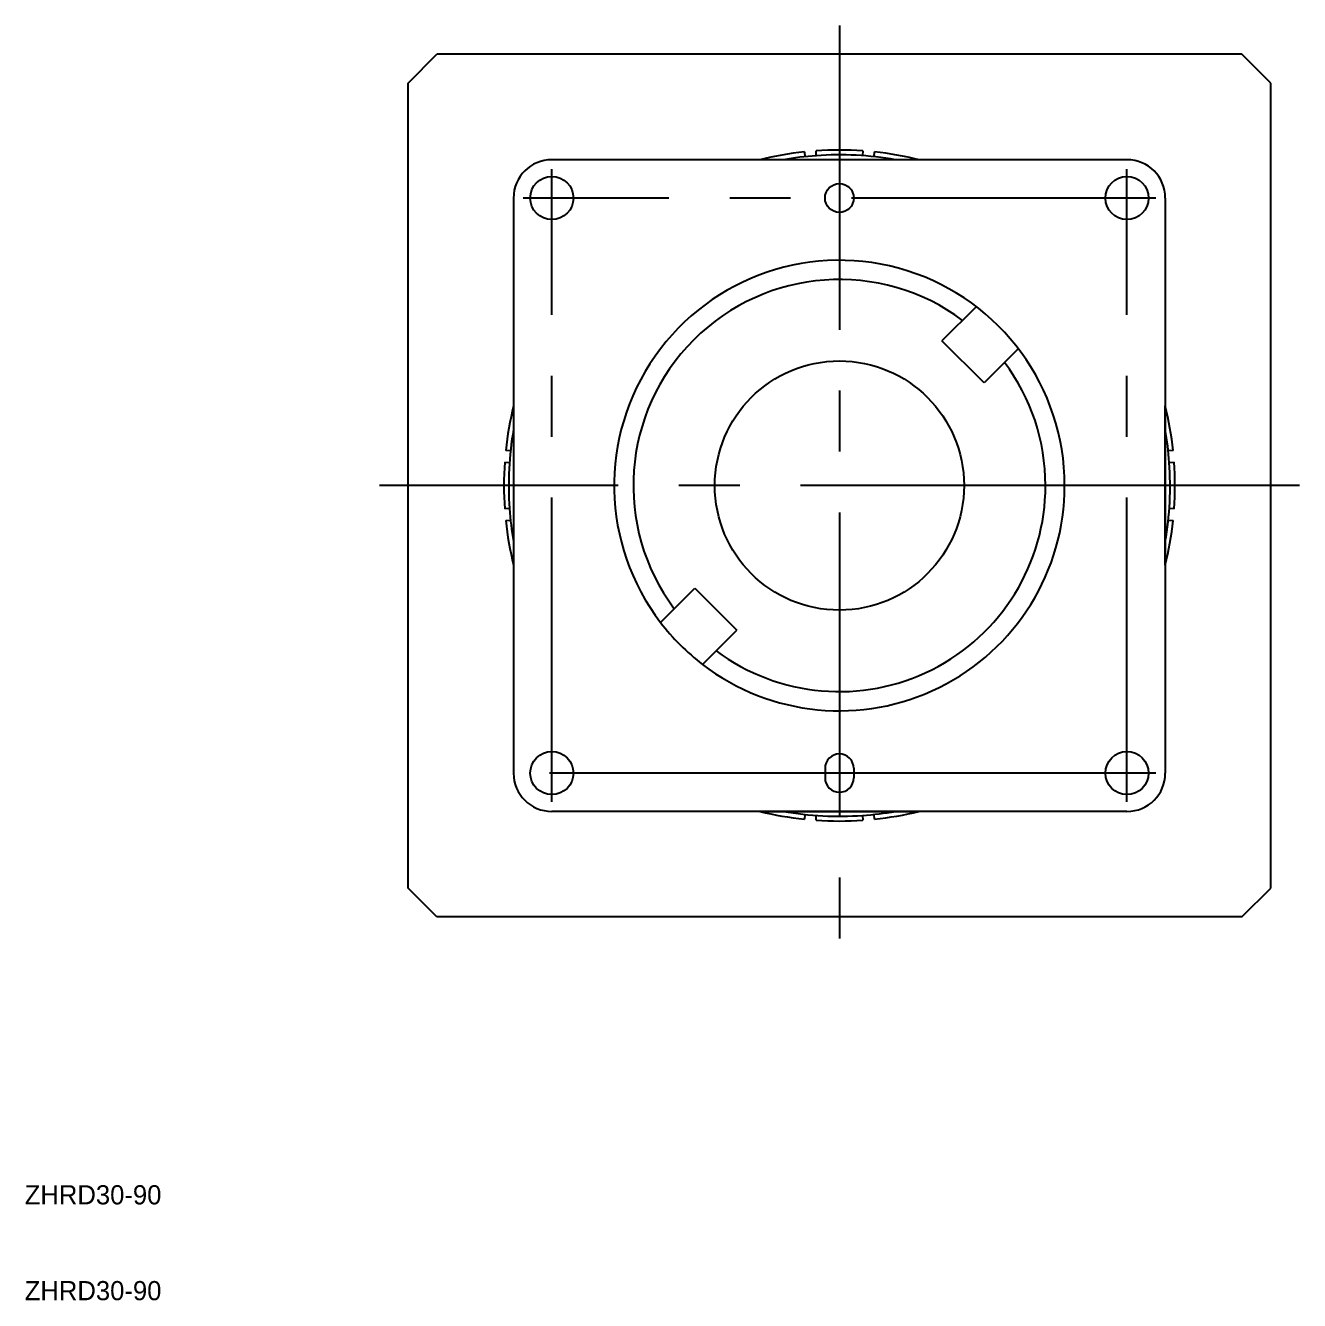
# Model space of a CAD drawing. Extents: x 10 to 146, y 10 to 437.
# Drawn here: x 10.1 to 143, y 10 to 143 of the extents above; entities that cross this region are included whole.
import ezdxf

# ---------------------------------------------------------------- set-up
doc = ezdxf.new("R2010")
doc.units = 0
doc.linetypes.add('CENTER', pattern=[50.8, 31.75, -6.35, 6.35, -6.35])
doc.layers.get('0').update_dxf_attribs({"linetype": 'CONTINUOUS'})
doc.layers.add('CENTER', color=1, linetype='CENTER')

msp = doc.modelspace()

# ---------------------------------------------------------------- linework, layer by layer
at = {"color": 7, "linetype": 'CONTINUOUS'}
for p, q in [((50, 137), (53, 140)), ((137, 140), (53, 140)), ((137, 140), (53, 140)), ((137, 140), (53, 140)), ((140, 137), (137, 140)), ((50, 53), (50, 137)), ((140, 53), (140, 137)), ((140, 53), (140, 137)), ((91.34, 129.81), (91.39, 129.31)), ((91.39, 129.31), (91.39, 129.31)), ((92.59, 129.42), (92.56, 129.91)), ((97.44, 129.91), (97.41, 129.42)), ((98.61, 129.31), (98.66, 129.81)), ((86.69, 129), (65, 129)), ((65, 125), (65, 128)), ((89.15, 129), (86.69, 129)), ((100.85, 129), (89.15, 129)), ((103.31, 129), (100.85, 129)), ((125, 129), (103.31, 129)), ((61, 125), (61, 65)), ((129, 125), (129, 65)), ((109.28, 113.66), (105.7, 110.09)), ((110.09, 105.7), (105.7, 110.09)), ((105.7, 110.09), (105.7, 110.09)), ((113.66, 109.28), (110.09, 105.7)), ((61, 103.31), (61, 100.85)), ((129, 100.85), (129, 103.31)), ((61, 100.85), (61, 89.15)), ((129, 89.15), (129, 100.85)), ((60.69, 98.61), (60.19, 98.66)), ((129.81, 98.66), (129.31, 98.61)), ((129.31, 98.61), (129.31, 98.61)), ((60.09, 97.44), (60.58, 97.41)), ((129.42, 97.41), (129.91, 97.44)), ((60.58, 92.59), (60.09, 92.56)), ((129.91, 92.56), (129.42, 92.59)), ((60.19, 91.34), (60.69, 91.39)), ((60.69, 91.39), (60.69, 91.39)), ((129.31, 91.39), (129.81, 91.34)), ((61, 89.15), (61, 86.69)), ((129, 86.69), (129, 89.15)), ((76.34, 80.72), (79.91, 84.3)), ((79.91, 84.3), (84.3, 79.91)), ((80.72, 76.34), (84.3, 79.91)), ((84.3, 79.91), (84.3, 79.91)), ((93.5, 65.5), (93.5, 64.5)), ((96.5, 65.5), (96.5, 64.5)), ((125, 61), (65, 61)), ((86.69, 61), (89.15, 61)), ((89.15, 61), (100.85, 61)), ((91.39, 60.69), (91.34, 60.19)), ((92.56, 60.09), (92.59, 60.58)), ((97.41, 60.58), (97.44, 60.09)), ((98.66, 60.19), (98.61, 60.69)), ((98.61, 60.69), (98.61, 60.69)), ((100.85, 61), (103.31, 61)), ((53, 50), (50, 53)), ((137, 50), (140, 53)), ((137, 50), (53, 50))]:
    msp.add_line(p, q, dxfattribs=at)
for centre, radius in [((65, 125), 2.25), ((95, 125), 1.5), ((125, 125), 2.25), ((95, 95), 13), ((65, 65), 2.25), ((125, 65), 2.25)]:
    msp.add_circle(centre, radius, dxfattribs=at)
for centre, radius, start, end in [((95, 95), 35, 96, 103.7291), ((95, 95), 34.5, 94, 99.7665), ((95, 95), 35, 86, 94), ((95, 95), 34.5, 80.2335, 94), ((95, 95), 35, 76.2709, 84), ((65, 125), 4, 90, 180), ((125, 125), 4, 360, 90), ((95, 95), 23.5, 0, 217.4197), ((95, 95), 21.5, 53.2901, 216.7099), ((95, 95), 21.5, 0, 36.7099), ((95, 95), 35, 166.2709, 174), ((95, 95), 35, 6, 13.7291), ((95, 95), 34.5, 170.2335, 184), ((95, 95), 34.5, 4, 9.7665), ((95, 95), 35, 176, 184), ((95, 95), 34.5, 350.2335, 4), ((95, 95), 35, 356, 4), ((95, 95), 23.5, 232.5803, 0), ((95, 95), 21.5, 233.2901, 0), ((95, 95), 34.5, 184, 189.7665), ((95, 95), 35, 186, 193.7291), ((95, 95), 35, 346.2709, 354), ((95, 95), 23.5, 217.4197, 232.5803), ((95, 65.5), 1.5, 90, 180), ((95, 65.5), 1.5, 0, 90), ((95, 65.5), 1.5, 180, 182.0049), ((65, 65), 4, 180, 270), ((95, 64.5), 1.5, 180, 270), ((95, 64.5), 1.5, 270, 0), ((125, 65), 4, 270, 360), ((95, 95), 35, 256.2709, 264), ((95, 95), 34.5, 260.2335, 274), ((95, 95), 35, 266, 274), ((95, 95), 34.5, 274, 279.7665), ((95, 95), 35, 276, 283.7291)]:
    msp.add_arc(centre, radius, start, end, dxfattribs=at)
at = {"layer": 'CENTER', "color": 1, "linetype": 'CENTER'}
for p, q in [((95, 143), (95, 47)), ((95, 138), (95, 127)), ((125, 62), (125, 128)), ((128, 125), (62, 125)), ((65, 62), (65, 125)), ((122.7, 95), (47, 95)), ((143, 95), (122.7, 95)), ((96.5, 65), (62, 65)), ((128, 65), (96.5, 65))]:
    msp.add_line(p, q, dxfattribs=at)

# ---------------------------------------------------------------- texts
at = {"color": 7, "linetype": 'CONTINUOUS'}
for p in [(10, 20), (10, 10)]:
    msp.add_text('ZHRD30-90', height=2, dxfattribs=at).set_placement(p)

doc.saveas('drawing.dxf')
